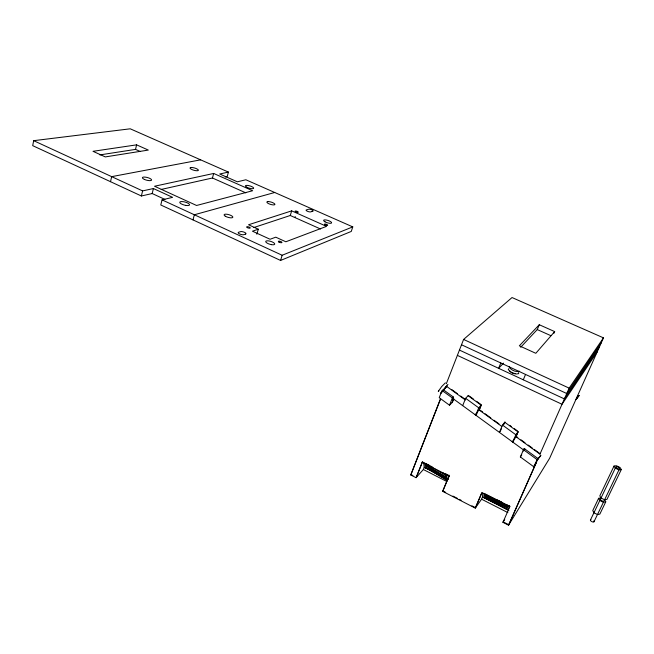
<?xml version="1.0" encoding="UTF-8"?>
<svg xmlns="http://www.w3.org/2000/svg" width="654" height="654" viewBox="0 0 654 654"><rect width="100%" height="100%" fill="white"/><g stroke="black" fill="none" stroke-linecap="round" stroke-linejoin="round"><path stroke-width="0.98" d="M445.652 473.709L449.012 475.85L442.684 491.367L475.27 508.101L481.573 499.198L482.497 497.032L482.816 493.018M484.181 493.835L483.878 497.367L508.42 509.858L509.196 505.607M507.332 507.561L506.646 509.106L484.753 497.604L485.382 496.402L507.267 507.896M507.038 506.907L507.725 505.346L507.038 506.907L484.957 495.315L485.587 494.113L506.834 504.896M484.72 497.947L485.382 496.402M485.587 494.113L484.925 495.675M506.646 509.106L484.753 497.604M225.278 176.981L227.216 176.539L228.434 172.092L130.244 128.805L33.673 140.675L32.7 145.654L141.378 195.987L152.186 193.543L164.947 199.421M110.518 181.689L111.67 176.645L200.647 159.838M99.858 154.916L135.525 149.39L136.596 144.853L148.327 150.077L105.302 156.911L92.991 151.311L136.596 144.853M141.378 195.987L142.613 190.911L153.412 188.54L172.607 197.345L162.053 199.871L160.778 204.972L280.574 260.447L351.272 231.434L352.768 226.889L245.855 179.768L237.353 181.804L219.719 173.997L228.434 172.092M152.186 193.543L153.412 188.54M192.995 219.891L194.352 214.765L274.729 192.489M161.186 189.447L212.46 177.994L213.678 173.457L252.64 190.739L196.568 205.479L154.524 186.243L213.678 173.457M445.374 382.843L441.654 386.588L438.27 391.403L438.867 391.002M256.842 234.222L258.305 229.219L248.545 224.763L291.676 210.866L326.55 226.366L285.839 241.776L275.775 237.181L270.061 239.258L252.436 231.189L258.305 229.219M253.826 227.543L290.278 215.493L291.676 210.866M280.574 260.447L282.152 255.256L352.768 226.889M509.433 366.526L509.253 366.992C511.044 370.278 516.063 372.404 519.636 371.251M423.645 462.689L424.209 467.365L423.359 469.523L416.05 477.682L410.777 474.976L440.404 398.948M446.33 383.734L463.588 339.442L512.025 297.537L603.47 337.856L549.63 458.274L508.542 525.195L502.951 522.317L509.777 506.776L481.843 492.593L475.27 508.101M410.777 474.976L440.346 399.594M416.05 477.682L422.419 461.92L428.672 465.092M416.369 477.322L422.419 461.92M452.372 397.951L442.039 390.503L439.235 397.714L449.511 405.218L452.372 397.951L453.336 396.986L443.028 389.555M453.336 396.986L452.38 399.406L453.655 398.123M452.094 402.586L453.68 398.58M453.663 399.079L452.396 402.275L449.511 405.218M462.697 405.619L465.623 398.319L468.403 395.408M448.897 476.455L442.684 491.367M481.066 405.627L479.423 409.657L477.633 411.668L476.668 414.039L476.071 413.68L475.164 414.693L475.769 415.053L478.72 407.818L481.401 404.818L476.529 401.294M500.8 362.978L498.618 368.308L503.506 363.133M520.674 347.282L537.253 329.575L539.28 324.736L554.666 331.594L553.979 333.213M499.443 432.368L502.517 425.084L505.011 421.92M500.294 431.297L501.307 428.877M503.735 424.675L504.749 422.255L518.009 431.861L515.932 436.692L539.967 454.129L540.196 453.77M523.29 379.794L525.546 374.44M481.728 493.124L475.548 507.7L471.926 505.844M512.156 441.622L512.769 441.99L515.859 434.763L518.262 431.517M512.769 441.99L516.186 436.341L517.788 437.51M516.537 435.539L517.911 432.319M536.01 463.236L533.762 466.752L520.355 456.958L523.494 449.723L524.279 448.595L537.711 458.356L536.64 460.768L538.128 458.454M524.279 448.595L523.233 451.007L524.868 449.02L524.255 448.652M533.762 466.752L537.711 458.356M508.542 525.195L535.773 463.604M539.967 454.129L569.152 388.133L603.47 337.856M538.299 458.07L508.796 524.778L503.204 521.908M576.73 398.286L577.67 396.185M600.977 497.89L598.623 498.299L592.761 510.586L593.938 512.785L597.494 514.551L599.857 514.101L605.768 501.814L604.541 499.64M614.016 466.057L599.816 495.855L601.026 498.021L604.615 499.779L606.969 499.362L621.3 469.547L620.008 467.455L616.37 465.722L614.016 466.057L615.291 468.15L618.946 469.899L621.3 469.547M590.464 519.987L594.355 511.845M593.938 512.785L599.824 500.474L598.623 498.299M601.026 498.021L615.291 468.15M593.987 521.753L603.405 502.231L605.768 501.814M604.615 499.779L618.946 469.899M429.081 465.092L426.285 464.021L425.631 465.182L446.061 477.469L446.698 475.908L442.848 472.744M446.061 477.469L446.715 476.284M446.183 479.873L446.813 478.327L426.571 466.515L425.918 467.667L446.183 479.873L446.829 478.695L446.698 475.908L426.285 464.021M425.958 468.051L426.612 466.899L426.408 465.108M502.951 522.317L504.724 519.497M597.184 351.926L562.015 404.27L457.383 355.367M599.268 347.258L564.386 398.915L459.443 350.086M601.369 342.565L566.765 393.536L461.511 344.772M520.355 456.958L521.769 454.906M447.017 385.966L445.464 388.035M443.036 390.209L446.151 386.596L445.309 387.904M538.839 457.645C532.953 465.632 545.076 450.434 539.305 457.048M444.426 389.032L444.884 388.451M513.504 439.856L514.592 438.523M554.666 331.594L535.806 353.299L519.35 345.811L539.28 324.736M475.769 415.053L476.668 414.039M441.965 392.187L440.763 393.226L447.941 384.388M442.627 390.855L443.616 389.907M508.967 368.627L508.256 369.404C510.03 372.698 515.058 374.832 518.63 373.663L518.606 372.584M448.342 479.349L442.431 476.137M212.46 177.994L245.79 192.832M290.278 215.493L320.493 228.974M135.525 149.39L140.03 151.409M537.253 329.575L550.799 335.633M33.673 140.675L142.613 190.911M162.053 199.871L282.152 255.256M463.588 339.442L569.152 388.133M599.824 500.474L603.405 502.231M430.463 466L432.245 466.907M497.424 499.983L501.92 502.264M506.425 504.545L510.03 506.376M422.1 462.272L448.971 475.908M484.957 495.315L507.095 506.564M485.35 496.754L502.01 505.223M432.302 471.125L425.468 467.651L425.018 463.809M424.209 467.365L434.836 472.777M445.963 478.434L447.753 479.349M482.497 497.032L508.861 510.447M423.359 469.523L446.837 481.491M481.573 499.198L507.864 512.597M411.104 474.616L412.862 475.515M443.894 491.448L445.701 492.38M452.936 496.092L457.457 498.413M459.263 499.345L461.078 500.277M425.631 465.182L446.044 477.093M428.37 467.921L432.76 470.488M434.526 471.518L437.158 473.055M438.916 474.076L440.673 475.106M425.918 467.667L446.167 479.505M512.965 440.518L513.578 440.886M469.212 395.997L473.275 398.94M509.687 425.313L511.248 426.441M514.363 428.697L517.477 430.953M468.109 395.719L481.115 405.137L479.145 409.976L501.904 426.498M465.623 398.319L478.72 407.818M502.517 425.084L515.859 434.763M451.661 389.506L457.416 393.683M460.71 396.071L465.64 399.651M480.24 410.246L482.677 412.02M485.113 413.786L490.794 417.914M494.048 420.269L498.92 423.808M520.993 439.831L524.99 442.733M528.195 445.055L532.192 447.957M534.596 449.707L539.395 453.189M446.42 386.22L465.346 399.962M523.494 449.723L536.959 459.525M452.445 398.196L523.249 449.723M448.914 475.025L448.987 476.88M295.485 216.866A1.692 0.49 17.2 0 1 295.06 216.752M604.002 500.711A1.995 0.818 26.6 0 1 601.631 500.686A1.995 0.818 26.6 0 1 600.805 498.92M593.718 520.944A1.97 0.842 27.1 0 1 593.358 522.039A1.97 0.842 27.1 0 1 590.93 521.001A1.97 0.842 27.1 0 1 590.873 519.717M515.303 373.491A3.458 1.226 22.4 0 1 510.725 371.864M510.218 371.407A3.458 1.226 22.4 0 1 509.899 370.982M579.133 395.547L576.068 399.39L579.133 395.547M245.61 234.05L243.787 234.663A3.131 1.006 16.3 0 1 239.658 233.969A3.131 1.006 16.3 0 1 238.571 232.26L240.885 231.565A3.123 0.997 16.3 0 1 244.841 232.513A3.123 0.997 16.3 0 1 245.61 234.05M312.13 211.422L310.617 211.904A2.567 0.736 17.5 0 1 307.216 211.168A2.567 0.736 17.5 0 1 306.456 209.893L308.402 209.329A2.559 0.728 17.5 0 1 311.77 209.836A2.559 0.728 17.5 0 1 312.816 211.234L312.13 211.422M267.805 201.571L267.347 201.653A4.21 1.21 16.8 0 0 269.938 204.195A4.21 1.21 16.8 0 0 274.942 204.318L274.705 203.925A4.251 1.218 16.8 0 0 267.976 201.563L267.805 201.571M191.213 167.481L190.69 167.538A4.349 1.194 15.6 0 0 192.946 169.966A4.349 1.194 15.6 0 0 198.415 170.244L198.26 169.877A4.382 1.202 15.6 0 0 191.401 167.473L191.213 167.481M271.508 244.661L270.339 244.408A4.709 1.521 16.8 0 1 266.08 241.056A4.709 1.521 16.8 0 1 273.625 242.667A4.709 1.521 16.8 0 1 271.508 244.661M185.695 205.381L184.412 205.103A5.085 1.561 15.2 0 1 180.332 201.734A5.085 1.561 15.2 0 1 188.614 203.558A5.085 1.561 15.2 0 1 185.695 205.381M246.632 187.134A4.308 1.202 16.5 0 0 253.556 188.434A4.308 1.202 16.5 0 0 248.438 185.54A4.308 1.202 16.5 0 0 246.632 187.134M144.354 179.4A4.766 1.39 14.7 0 0 151.605 180.079A4.766 1.39 14.7 0 0 145.033 177.087A4.766 1.39 14.7 0 0 144.354 179.4M325.12 224.878A1.709 0.499 17.8 0 0 327.695 225.254A1.709 0.499 17.8 0 0 325.398 224.06A1.709 0.499 17.8 0 0 325.12 224.878M225.319 216.212A4.57 1.406 16 0 0 232.71 217.496A4.57 1.406 16 0 0 227.371 214.316A4.57 1.406 16 0 0 225.319 216.212M325.022 221.812A4.194 1.21 17.8 0 0 331.562 222.981A4.194 1.21 17.8 0 0 326.272 220.014A4.194 1.21 17.8 0 0 325.022 221.812M247.302 227.617A1.856 0.58 16.4 0 0 250.22 228.025A1.856 0.58 16.4 0 0 247.841 226.725A1.856 0.58 16.4 0 0 247.302 227.617M279.037 242.127A1.872 0.597 17 0 0 281.931 242.511A1.872 0.597 17 0 0 279.479 241.179A1.872 0.597 17 0 0 279.037 242.127M295.698 211.806A1.692 0.49 17.3 0 0 298.281 212.198A1.692 0.49 17.3 0 0 296.049 211.038A1.692 0.49 17.3 0 0 295.698 211.806M616.15 467.684A2.019 0.768 25.9 0 0 619.338 468.828A2.019 0.768 25.9 0 0 617.482 466.899A2.019 0.768 25.9 0 0 616.15 467.684"/></g></svg>
